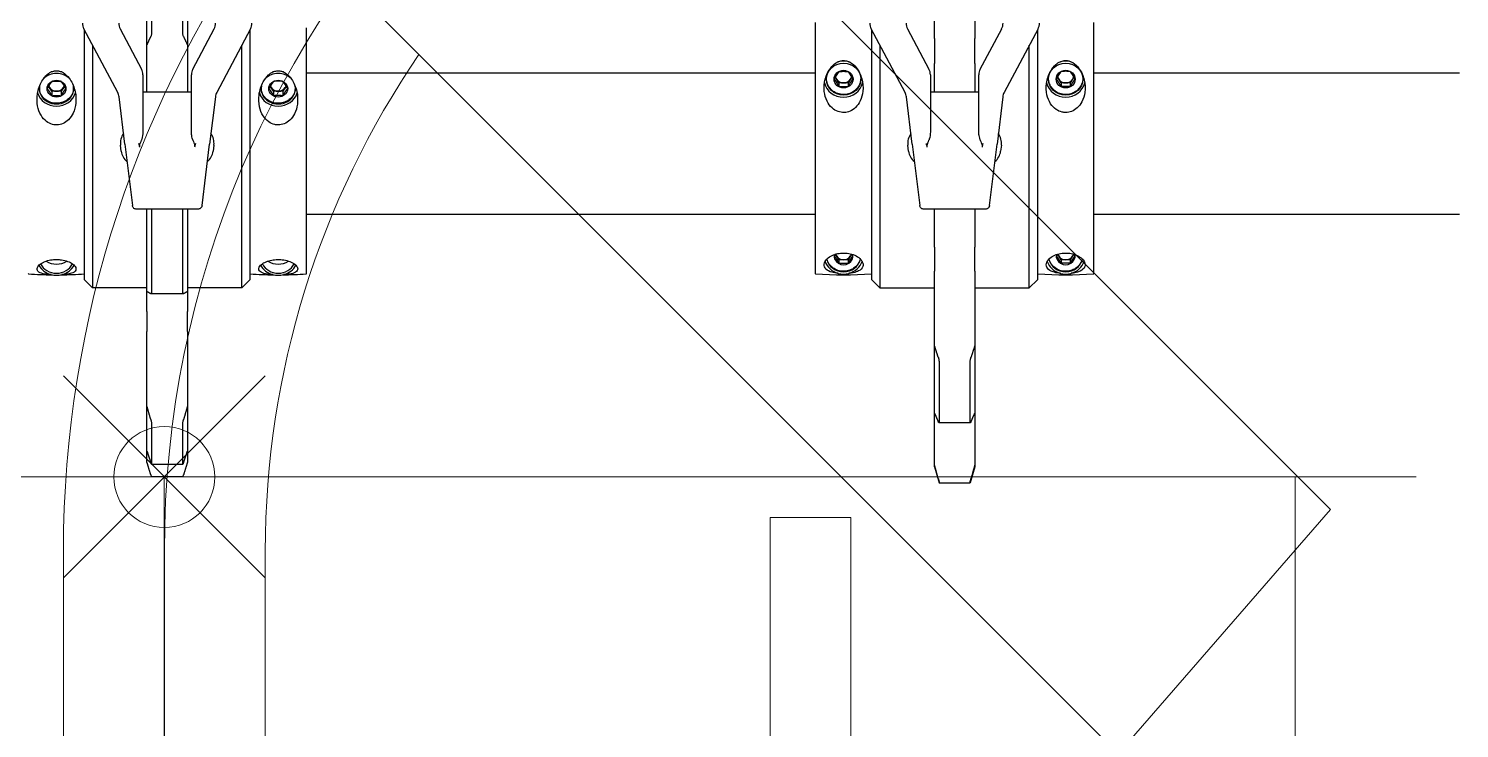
# Model space of a CAD drawing. Extents: x -3873 to 164127, y 7129 to 96529.
# Drawn here: x 43115.8 to 43470.2, y 49421.9 to 49595.1 of the extents above; entities that cross this region are included whole.
import ezdxf

# ---------------------------------------------------------------- set-up
doc = ezdxf.new("R2010")
doc.units = 0
doc.header["$PDMODE"] = 35
doc.header["$PDSIZE"] = 25
doc.linetypes.add('CENTER', pattern=[50.8, 31.75, -6.35, 6.35, -6.35])
doc.layers.get('0').update_dxf_attribs({"linetype": 'CONTINUOUS'})
doc.layers.add('LAYOUT', color=90, linetype='CONTINUOUS')
doc.layers.add('LAYOUT-KROMEKA', color=1, linetype='CONTINUOUS')
doc.layers.add('LAYOUT Kromeka', color=1, linetype='CONTINUOUS', lineweight=5)

# ---------------------------------------------------------------- blocks, each defined once
blk = doc.blocks.new('*U204')
at = {"ltscale": 10}
for p, q in [((-45.96, 10.61), (232.22, 288.79)), ((232.22, 288.79), (292.73, 236.16)), ((292.73, 236.16), (10.61, -45.96)), ((500, 25), (242.5, 25)), ((242.5, -25), (500, -25))]:
    blk.add_line(p, q, dxfattribs=at)
blk.add_lwpolyline([(0, 500), (0, 242.5, 0.414213), (242.5, 0), (500, 0)], format="xyb", dxfattribs=at)
for radius, start, end in [(237, 293.4048, 156.5952), (217.5, 235.5975, 270), (267.5, 233.5999, 270)]:
    blk.add_arc((242.5, 242.5), radius, start, end, dxfattribs=at)
blk = doc.blocks.new('A$Ccf7c2aec')
at = {"layer": 'LAYOUT-KROMEKA'}
for p, q in [((149.94, 624.66), (148.82, 624.66)), ((149.94, 624.66), (150.83, 625.24)), ((149.94, 623.51), (149.94, 624.66)), ((150.83, 625.24), (151.2, 625.47)), ((149.94, 622.35), (148.82, 622.35)), ((149.94, 622.35), (149.94, 623.51)), ((150.83, 621.77), (149.94, 622.35)), ((151.2, 621.54), (150.83, 621.77)), ((103.25, 616.6), (101.25, 614.6)), ((103.25, 616.6), (165.11, 616.6)), ((149.62, 608.36), (165.39, 616.75)), ((161.35, 614.6), (101.25, 614.6)), ((101.25, 601.1), (101.25, 614.6)), ((136.88, 606.6), (121.63, 604.73)), ((135.13, 607.49), (136.61, 607.67)), ((136.88, 606.6), (148.57, 608.03)), ((165.39, 607.75), (155.43, 602.45)), ((120.75, 588.47), (120.75, 603.73)), ((54.47, 592.24), (54.47, 599.96)), ((57.61, 599.97), (57.61, 592.23)), ((67.54, 599.95), (57.67, 599.95)), ((58.07, 601.1), (60.82, 601.1)), ((60.82, 601.1), (71.97, 601.1)), ((71.97, 601.1), (75.63, 601.1)), ((75.63, 601.1), (90.46, 601.1)), ((95.44, 601.1), (90.46, 601.1)), ((95.44, 601.1), (100.41, 601.1)), ((99.86, 600.11), (99.86, 592.09)), ((100.41, 601.1), (120.75, 601.1)), ((120.75, 599.95), (100.42, 599.95)), ((154.02, 602.1), (139.9, 602.1)), ((149.75, 590.1), (149.75, 602.1)), ((149.75, 601.1), (159.18, 601.1)), ((159.18, 601.1), (161.44, 601.1)), ((161.44, 601.1), (183.59, 601.1)), ((184.24, 599.95), (164.61, 599.95)), ((57.67, 592.25), (67.54, 592.25)), ((100.42, 592.25), (120.75, 592.25)), ((164.61, 592.25), (184.24, 592.25)), ((60.82, 591.1), (58.07, 591.1)), ((71.97, 591.1), (60.82, 591.1)), ((75.63, 591.1), (71.97, 591.1)), ((90.46, 591.1), (75.63, 591.1)), ((90.46, 591.1), (95.44, 591.1)), ((100.41, 591.1), (95.44, 591.1)), ((120.75, 591.1), (100.41, 591.1)), ((101.25, 577.6), (101.25, 591.1)), ((139.9, 590.1), (154.02, 590.1)), ((159.18, 591.1), (149.75, 591.1)), ((155.43, 589.75), (165.39, 584.45)), ((161.44, 591.1), (159.18, 591.1)), ((183.59, 591.1), (161.44, 591.1)), ((121.63, 587.47), (136.88, 585.6)), ((136.61, 584.53), (135.13, 584.71)), ((148.57, 584.17), (136.88, 585.6)), ((165.39, 575.45), (149.62, 583.84)), ((101.25, 577.6), (161.35, 577.6)), ((103.25, 575.6), (101.25, 577.6)), ((165.11, 575.6), (103.25, 575.6)), ((150.83, 570.33), (151.2, 570.57)), ((149.94, 569.75), (148.82, 569.75)), ((149.94, 567.45), (148.82, 567.45)), ((149.94, 569.75), (150.83, 570.33)), ((149.94, 568.6), (149.94, 569.75)), ((149.94, 567.45), (149.94, 568.6)), ((150.83, 566.87), (149.94, 567.45)), ((151.2, 566.63), (150.83, 566.87)), ((104.84, 561.6), (165.67, 561.6)), ((119.5, 561.6), (119.5, 435.6)), ((154.5, 561.6), (154.5, 435.6)), ((166.94, 435.6), (104.84, 435.6)), ((108.24, 429.75), (107.33, 429.75)), ((108.24, 429.75), (109.17, 430.33)), ((108.24, 428.6), (108.24, 429.75)), ((109.17, 430.33), (109.62, 430.61)), ((152, 429.75), (151.09, 429.75)), ((152, 429.75), (152.93, 430.33)), ((152, 428.6), (152, 429.75)), ((152.93, 430.33), (153.43, 430.64)), ((108.24, 427.45), (107.33, 427.45)), ((108.24, 427.45), (108.24, 428.6)), ((109.17, 426.87), (108.24, 427.45)), ((109.62, 426.59), (109.17, 426.87)), ((152, 427.45), (151.09, 427.45)), ((152, 427.45), (152, 428.6)), ((152.93, 426.87), (152, 427.45)), ((153.43, 426.56), (152.93, 426.87)), ((149.62, 413.36), (165.39, 421.75)), ((103.25, 421.6), (101.25, 419.6)), ((161.35, 419.6), (101.25, 419.6)), ((101.25, 419.6), (101.25, 406.1)), ((103.25, 421.6), (165.11, 421.6)), ((136.88, 411.6), (121.63, 409.73)), ((135.13, 412.49), (136.61, 412.67)), ((136.88, 411.6), (148.57, 413.03)), ((165.39, 412.75), (155.43, 407.45)), ((120.75, 393.47), (120.75, 408.73)), ((57, 406.1), (53, 404.95)), ((53.31, 404.95), (53, 404.95)), ((53, 404.95), (53, 397.25)), ((57, 406.1), (57.49, 406.1)), ((57.49, 406.1), (61.24, 406.1)), ((61.24, 406.1), (70.28, 406.1)), ((67.92, 405), (67.92, 397.2)), ((82.91, 404.95), (68.1, 404.95)), ((70.28, 406.1), (87, 406.1)), ((87, 406.1), (90.22, 406.1)), ((90.22, 406.1), (105.43, 406.1)), ((111.38, 406.1), (105.43, 406.1)), ((111.38, 406.1), (120.58, 406.1)), ((120.58, 406.1), (120.75, 406.1)), ((154.02, 407.1), (139.9, 407.1)), ((149.75, 395.1), (149.75, 407.1)), ((149.75, 406.1), (156.86, 406.1)), ((163.04, 406.1), (156.86, 406.1)), ((163.04, 406.1), (178.13, 406.1)), ((53, 397.25), (53.31, 397.25)), ((57, 396.1), (53, 397.25)), ((68.1, 397.25), (82.91, 397.25)), ((57.49, 396.1), (57, 396.1)), ((61.24, 396.1), (57.49, 396.1)), ((70.28, 396.1), (61.24, 396.1)), ((87, 396.1), (70.28, 396.1)), ((90.22, 396.1), (87, 396.1)), ((105.43, 396.1), (90.22, 396.1)), ((101.25, 396.1), (101.25, 382.6)), ((105.43, 396.1), (111.38, 396.1)), ((120.58, 396.1), (111.38, 396.1)), ((120.75, 396.1), (120.58, 396.1)), ((139.9, 395.1), (154.02, 395.1)), ((156.86, 396.1), (149.75, 396.1)), ((155.43, 394.75), (165.39, 389.45)), ((156.86, 396.1), (163.04, 396.1)), ((178.13, 396.1), (163.04, 396.1)), ((121.63, 392.47), (136.88, 390.6)), ((148.57, 389.17), (136.88, 390.6)), ((136.61, 389.53), (135.13, 389.71)), ((165.39, 380.45), (149.62, 388.84)), ((101.25, 382.6), (161.35, 382.6)), ((103.25, 380.6), (101.25, 382.6)), ((165.11, 380.6), (103.25, 380.6)), ((109.17, 375.33), (109.62, 375.61)), ((152.93, 375.33), (153.43, 375.64)), ((108.24, 374.75), (107.33, 374.75)), ((108.24, 372.45), (107.33, 372.45)), ((108.24, 374.75), (109.17, 375.33)), ((108.24, 373.6), (108.24, 374.75)), ((108.24, 372.45), (108.24, 373.6)), ((109.17, 371.87), (108.24, 372.45)), ((152, 374.75), (151.09, 374.75)), ((152, 372.45), (151.09, 372.45)), ((152, 374.75), (152.93, 375.33)), ((152, 373.6), (152, 374.75)), ((152, 372.45), (152, 373.6)), ((152.93, 371.87), (152, 372.45)), ((109.62, 371.59), (109.17, 371.87)), ((153.43, 371.56), (152.93, 371.87)), ((104.84, 366.6), (166.94, 366.6)), ((119.5, 366.6), (119.5, 276.1)), ((154.5, 366.6), (154.5, 276.1))]:
    blk.add_line(p, q, dxfattribs=at)
for centre, radius, start, end in [((202.62, 623.51), 98.12, 175.9636, 179.3568), ((104.84, 630.41), 0.1, 90, 175.9636), ((202.62, 623.51), 98.12, 180.6432, 184.0364), ((166.8, 614.1), 3, 90, 118), ((135.61, 603.52), 4, 96.9958, 140.527), ((137.09, 603.7), 4, 53.4646, 96.9958), ((148.21, 611.01), 3, 276.9958, 298), ((166.8, 605.1), 3, 90, 118), ((154.02, 605.1), 3, 270, 298), ((154.02, 587.1), 3, 62, 90), ((135.61, 588.68), 4, 219.473, 263.0042), ((137.09, 588.5), 4, 263.0042, 306.5354), ((148.21, 581.19), 3, 62, 83.0042), ((166.8, 587.1), 3, 242, 270), ((202.62, 568.6), 98.12, 175.9636, 179.3568), ((104.84, 575.5), 0.1, 90, 175.9636), ((166.8, 578.1), 3, 242, 270), ((202.62, 568.6), 98.12, 180.6432, 184.0364), ((104.84, 561.7), 0.1, 184.0364, 270), ((202.62, 428.6), 98.12, 175.9636, 184.0364), ((104.84, 435.5), 0.1, 90, 175.9636), ((104.84, 421.7), 0.1, 184.0364, 270), ((166.8, 419.1), 3, 90, 118), ((135.61, 408.52), 4, 96.9958, 140.527), ((137.09, 408.7), 4, 53.4646, 96.9958), ((148.21, 416.01), 3, 276.9958, 298), ((166.8, 410.1), 3, 90, 118), ((154.02, 410.1), 3, 270, 298), ((154.02, 392.1), 3, 62, 90), ((135.61, 393.68), 4, 219.473, 263.0042), ((137.09, 393.5), 4, 263.0042, 306.5354), ((148.21, 386.19), 3, 62, 83.0042), ((166.8, 392.1), 3, 242, 270), ((202.62, 373.6), 98.12, 175.9636, 184.0364), ((104.84, 380.5), 0.1, 90, 175.9636), ((166.8, 383.1), 3, 242, 270), ((104.84, 366.7), 0.1, 184.0364, 270)]:
    blk.add_arc(centre, radius, start, end, dxfattribs=at)
for centre, major_axis, ratio, start_param, end_param in [((108.69, 623.51), (0, -4.82), 0.891583, 3.578345, 4.435713), ((108.69, 623.51), (0, 4.25), 0.891583, 0.392277, 2.749316), ((150.59, 623.51), (0, -4.82), 0.891583, 3.392257, 6.032521), ((150.59, 623.51), (0, -4.25), 0.891583, 2.967288, 6.45749), ((108.69, 623.51), (0, -4.82), 0.891583, 4.435713, 4.989065), ((110.95, 623.51), (0, -4.25), 0.891583, 4.073028, 5.35175), ((151.73, 623.51), (0, 2), 0.891583, 0.523599, 1.570796), ((151.73, 623.51), (0, 2), 0.891583, 0.265725, 0.523599), ((150.59, 623.51), (0, -4.25), 0.891583, 0.719838, 2.421754), ((150.59, 623.51), (0, -4.82), 0.891583, 1.29412, 1.847472), ((108.69, 623.51), (0, -4.82), 0.891583, 4.989065, 5.846433), ((151.73, 623.51), (0, 2), 0.891583, 1.570796, 2.617994), ((151.73, 623.51), (0, -2), 0.891583, 5.759587, 6.01746), ((108.69, 568.6), (0, 4.82), 0.891583, 0.436753, 1.29412), ((108.69, 568.6), (0, -4.25), 0.891583, 3.533869, 5.890909), ((110.95, 568.6), (0, 4.25), 0.891583, 0.931435, 2.210157), ((150.59, 568.6), (0, 4.82), 0.891583, 0.250664, 2.890928), ((150.59, 568.6), (0, 4.25), 0.891583, 6.10888, 9.599083), ((151.73, 568.6), (0, 2), 0.891583, 0.265725, 0.523599), ((150.59, 568.6), (0, 4.25), 0.891583, 3.861431, 5.563347), ((108.69, 568.6), (0, 4.82), 0.891583, 1.29412, 1.847472), ((108.69, 568.6), (0, 4.82), 0.891583, 1.847472, 2.70484), ((151.73, 568.6), (0, 2), 0.891583, 0.523599, 1.570796), ((151.73, 568.6), (0, 2), 0.891583, 1.570796, 2.617994), ((150.59, 568.6), (0, 4.82), 0.891583, 4.435713, 4.989065), ((151.73, 568.6), (0, -2), 0.891583, 5.759587, 6.01746), ((109.19, 428.6), (0, 4.82), 0.931065, 0.309745, 1.29412), ((109.19, 428.6), (0, 4.25), 0.931065, 0.20262, 2.938973), ((152.95, 428.6), (0, -4.82), 0.931065, 3.344773, 6.080005), ((109.19, 428.6), (0, -4.82), 0.931065, 4.435713, 4.989065), ((109.19, 428.6), (0, -2.34), 0.931065, 2.988813, 6.435965), ((110.1, 428.6), (0, 2), 0.931065, 0.523599, 1.570796), ((110.1, 428.6), (0, 2), 0.931065, 0.251599, 0.523599), ((153.86, 428.6), (0, 2), 0.931065, 0.523599, 1.570796), ((153.86, 428.6), (0, 2), 0.931065, 0.167006, 0.523599), ((152.95, 428.6), (0, -4.82), 0.931065, 1.29412, 1.847472), ((109.19, 428.6), (0, -4.82), 0.931065, 4.989065, 5.97344), ((110.1, 428.6), (0, 2), 0.931065, 1.570796, 2.617994), ((110.1, 428.6), (0, -2), 0.931065, 5.759587, 6.031586), ((153.86, 428.6), (0, 2), 0.931065, 1.570796, 2.617994), ((153.86, 428.6), (0, -2), 0.931065, 5.759587, 6.116179), ((109.19, 373.6), (0, 4.82), 0.931065, 0.309745, 1.29412), ((109.19, 373.6), (0, -4.25), 0.931065, 3.344212, 6.080566), ((109.19, 373.6), (0, -2.34), 0.931065, 2.988813, 6.435965), ((152.95, 373.6), (0, 4.82), 0.931065, 0.20318, 2.938413), ((109.19, 373.6), (0, 4.82), 0.931065, 1.29412, 1.847472), ((109.19, 373.6), (0, -4.82), 0.931065, 4.989065, 5.97344), ((110.1, 373.6), (0, 2), 0.931065, 0.523599, 1.570796), ((110.1, 373.6), (0, 2), 0.931065, 1.570796, 2.617994), ((110.1, 373.6), (0, 2), 0.931065, 0.251599, 0.523599), ((153.86, 373.6), (0, 2), 0.931065, 0.523599, 1.570796), ((153.86, 373.6), (0, 2), 0.931065, 1.570796, 2.617994), ((153.86, 373.6), (0, 2), 0.931065, 0.167006, 0.523599), ((152.95, 373.6), (0, 4.82), 0.931065, 4.435713, 4.989065), ((110.1, 373.6), (0, -2), 0.931065, 5.759587, 6.031586), ((153.86, 373.6), (0, -2), 0.931065, 5.759587, 6.116179)]:
    blk.add_ellipse(centre, major_axis=major_axis, ratio=ratio, start_param=start_param, end_param=end_param, dxfattribs=at)
for centre, major_axis, ratio in [((150.59, 623.51), (0, -2.34), 0.891583), ((150.59, 568.6), (0, 2.34), 0.891583), ((152.95, 428.6), (0, 4.25), 0.931065), ((152.95, 428.6), (0, -2.34), 0.931065), ((152.95, 373.6), (0, 4.25), 0.931065), ((152.95, 373.6), (0, 2.34), 0.931065)]:
    blk.add_ellipse(centre, major_axis=major_axis, ratio=ratio, dxfattribs=at)
for points, knots in [([(104.56, 624.82), (104.56, 624.97), (104.57, 625.11), (104.61, 625.82), (104.68, 626.35), (104.91, 627.38), (105.11, 627.84), (105.65, 628.33), (105.96, 628.39), (106.58, 628.15), (106.88, 627.92), (107.4, 627.23), (107.61, 626.84), (107.96, 625.95), (108.09, 625.49), (108.26, 624.51), (108.3, 624.01), (108.3, 623.51), (108.3, 623.21), (108.29, 622.92), (108.2, 622.09), (108.1, 621.59), (107.81, 620.61), (107.6, 620.14), (107.09, 619.33), (106.81, 619.04), (106.2, 618.66), (105.89, 618.64), (105.3, 618.91), (105.05, 619.29), (104.77, 620.17), (104.69, 620.61), (104.6, 621.41), (104.57, 621.77), (104.56, 622.18), (104.56, 622.18), (104.56, 622.19)], [-1.779668, -1.779668, -1.779668, -1.779668, -1.716714, -1.716714, -1.440372, -1.440372, -1.077599, -1.077599, -0.759161, -0.759161, -0.509116, -0.509116, -0.31411, -0.31411, -0.151149, -0.151149, 0, 0, 0, 0.088386, 0.088386, 0.25546, 0.25546, 0.452402, 0.452402, 0.675893, 0.675893, 0.961048, 0.961048, 1.319612, 1.319612, 1.580903, 1.580903, 1.751112, 1.751112, 1.753601, 1.753601, 1.753601, 1.753601]), ([(154.73, 622.19), (154.68, 622.09), (154.62, 621.98), (154.24, 621.32), (153.76, 620.81), (152.38, 619.77), (151.36, 619.29), (149.2, 618.72), (148.1, 618.62), (146.17, 618.81), (145.32, 619.02), (143.93, 619.67), (143.37, 620.05), (142.5, 620.93), (142.18, 621.39), (141.75, 622.36), (141.63, 622.86), (141.6, 623.88), (141.68, 624.39), (142.06, 625.43), (142.38, 625.92), (143.23, 626.85), (143.81, 627.27), (145.27, 627.98), (146.11, 628.19), (148.03, 628.39), (149.12, 628.3), (151.3, 627.76), (152.32, 627.27), (153.58, 626.34), (154.01, 625.94), (154.49, 625.27), (154.62, 625.05), (154.73, 624.82)], [-3.051014, -3.051014, -3.051014, -3.051014, -3.014723, -3.014723, -2.80739, -2.80739, -2.52083, -2.52083, -2.259007, -2.259007, -2.051649, -2.051649, -1.888736, -1.888736, -1.752775, -1.752775, -1.627213, -1.627213, -1.49698, -1.49698, -1.347366, -1.347366, -1.169927, -1.169927, -0.964952, -0.964952, -0.696837, -0.696837, -0.389905, -0.389905, -0.212859, -0.212859, -0.13699, -0.13699, -0.13699, -0.13699]), ([(150.71, 619.26), (150.34, 619.27), (149.97, 619.34), (149.24, 619.61), (148.88, 619.81), (148.22, 620.34), (147.93, 620.67), (147.45, 621.4), (147.27, 621.82), (147.03, 622.68), (146.97, 623.14), (146.99, 624.06), (147.06, 624.51), (147.34, 625.37), (147.54, 625.78), (148.06, 626.5), (148.36, 626.81), (149.05, 627.31), (149.43, 627.5), (150.12, 627.7), (150.41, 627.75), (150.71, 627.76)], [1.600016, 1.600016, 1.600016, 1.600016, 1.881924, 1.881924, 2.195374, 2.195374, 2.513963, 2.513963, 2.837285, 2.837285, 3.163334, 3.163334, 3.490144, 3.490144, 3.815947, 3.815947, 4.138691, 4.138691, 4.456404, 4.456404, 4.68317, 4.68317, 4.68317, 4.68317]), ([(154.73, 624.82), (154.78, 624.7), (154.83, 624.58), (154.97, 624.15), (155.03, 623.83), (155.03, 623.51), (155.03, 623.33), (155.01, 623.16), (154.93, 622.71), (154.84, 622.44), (154.73, 622.19)], [-0.1369902, -0.1369902, -0.1369902, -0.1369902, -0.097378, -0.097378, 0, 0, 0, 0.0520691, 0.0520691, 0.1389259, 0.1389259, 0.1389259, 0.1389259]), ([(120.75, 603.73), (120.75, 603.84), (120.77, 603.95), (120.84, 604.16), (120.89, 604.25), (121.02, 604.43), (121.1, 604.5), (121.28, 604.62), (121.38, 604.67), (121.51, 604.7), (121.53, 604.71), (121.57, 604.72), (121.58, 604.72), (121.6, 604.72), (121.6, 604.72), (121.61, 604.72), (121.62, 604.72), (121.62, 604.73), (121.62, 604.73), (121.62, 604.73), (121.63, 604.73), (121.63, 604.73), (121.63, 604.73), (121.63, 604.73), (121.63, 604.73), (121.63, 604.73), (121.63, 604.73), (121.63, 604.73), (121.63, 604.73), (121.63, 604.73), (121.63, 604.73), (121.63, 604.73)], [0.0000031, 0.0000031, 0.0000031, 0.0000031, 0.0324341, 0.0324341, 0.064942, 0.064942, 0.0974473, 0.0974473, 0.1299526, 0.1299526, 0.137103, 0.137103, 0.1406951, 0.1406951, 0.1424933, 0.1424933, 0.1433926, 0.1433926, 0.1438423, 0.1438423, 0.1440672, 0.1440672, 0.1441796, 0.1441796, 0.1442358, 0.1442358, 0.1442639, 0.1442639, 0.144278, 0.144278, 0.1443722, 0.1443722, 0.1443722, 0.1443722]), ([(136.13, 602.88), (136.41, 602.95), (136.69, 603.02), (136.98, 603.09), (136.98, 603.1), (136.99, 603.1), (137, 603.1)], [0, 0, 0, 0, 0.971612, 0.971612, 0.971612, 1, 1, 1, 1]), ([(136.13, 602.88), (136.22, 602.91), (136.3, 602.92), (136.54, 602.92), (136.68, 602.89), (136.94, 602.8), (137.08, 602.75), (137.42, 602.62), (137.63, 602.54), (137.84, 602.46)], [-1.068908, -1.068908, -1.068908, -1.068908, -1.0410443, -1.0410443, -0.9974409, -0.9974409, -0.9538374, -0.9538374, -0.8852676, -0.8852676, -0.8852676, -0.8852676]), ([(139.9, 602.1), (139.32, 602.1), (138.62, 602.21), (137.98, 602.41), (137.91, 602.44), (137.84, 602.46)], [-0.3189368, -0.3189368, -0.3189368, -0.3189368, -0.1295167, -0.1295167, -0.1071311, -0.1071311, -0.1071311, -0.1071311]), ([(55, 600.16), (54.98, 600.15), (54.95, 600.14), (54.81, 600.1), (54.71, 600.06), (54.57, 600.01), (54.52, 599.99), (54.47, 599.97), (54.47, 599.96), (54.47, 599.96)], [0.3355607, 0.3355607, 0.3355607, 0.3355607, 0.3441888, 0.3441888, 0.3833716, 0.3833716, 0.4216652, 0.4216652, 0.4415894, 0.4415894, 0.4415894, 0.4415894]), ([(57.67, 599.95), (57.62, 599.95), (57.6, 599.96), (57.62, 599.99), (57.66, 600.01), (57.77, 600.06), (57.85, 600.1), (57.98, 600.14), (58, 600.15), (58.02, 600.16)], [0.1549528, 0.1549528, 0.1549528, 0.1549528, 0.1932464, 0.1932464, 0.23154, 0.23154, 0.2707227, 0.2707227, 0.2793508, 0.2793508, 0.2793508, 0.2793508]), ([(68.67, 600.16), (68.64, 600.15), (68.61, 600.14), (68.45, 600.1), (68.31, 600.06), (68.06, 600.01), (67.93, 599.99), (67.71, 599.96), (67.61, 599.95), (67.54, 599.95)], [0.3355607, 0.3355607, 0.3355607, 0.3355607, 0.3441888, 0.3441888, 0.3833716, 0.3833716, 0.4216652, 0.4216652, 0.4599587, 0.4599587, 0.4599587, 0.4599587]), ([(100.42, 599.95), (100.31, 599.95), (100.2, 599.96), (100.02, 599.99), (99.95, 600.01), (99.87, 600.06), (99.85, 600.1), (99.86, 600.14), (99.87, 600.15), (99.87, 600.16)], [0.1549528, 0.1549528, 0.1549528, 0.1549528, 0.1932464, 0.1932464, 0.23154, 0.23154, 0.2707227, 0.2707227, 0.2793508, 0.2793508, 0.2793508, 0.2793508]), ([(164.61, 599.95), (164.49, 599.95), (164.35, 599.96), (164.08, 599.99), (163.95, 600.01), (163.72, 600.06), (163.61, 600.1), (163.5, 600.14), (163.49, 600.15), (163.47, 600.16)], [0.1549528, 0.1549528, 0.1549528, 0.1549528, 0.1932464, 0.1932464, 0.23154, 0.23154, 0.2707227, 0.2707227, 0.2793508, 0.2793508, 0.2793508, 0.2793508]), ([(54.47, 592.24), (54.47, 592.24), (54.47, 592.23), (54.52, 592.21), (54.57, 592.19), (54.71, 592.14), (54.81, 592.1), (54.95, 592.06), (54.98, 592.05), (55, 592.04)], [0.1733221, 0.1733221, 0.1733221, 0.1733221, 0.1932464, 0.1932464, 0.23154, 0.23154, 0.2707227, 0.2707227, 0.2793508, 0.2793508, 0.2793508, 0.2793508]), ([(58.02, 592.04), (58, 592.05), (57.98, 592.06), (57.85, 592.1), (57.77, 592.14), (57.66, 592.19), (57.62, 592.21), (57.6, 592.24), (57.62, 592.25), (57.67, 592.25)], [0.3355607, 0.3355607, 0.3355607, 0.3355607, 0.3441888, 0.3441888, 0.3833716, 0.3833716, 0.4216652, 0.4216652, 0.4599587, 0.4599587, 0.4599587, 0.4599587]), ([(67.54, 592.25), (67.61, 592.25), (67.71, 592.24), (67.93, 592.21), (68.06, 592.19), (68.31, 592.14), (68.45, 592.1), (68.61, 592.06), (68.64, 592.05), (68.67, 592.04)], [0.1549528, 0.1549528, 0.1549528, 0.1549528, 0.1932464, 0.1932464, 0.23154, 0.23154, 0.2707227, 0.2707227, 0.2793508, 0.2793508, 0.2793508, 0.2793508]), ([(99.87, 592.04), (99.87, 592.05), (99.86, 592.06), (99.85, 592.1), (99.87, 592.14), (99.95, 592.19), (100.02, 592.21), (100.2, 592.24), (100.31, 592.25), (100.42, 592.25)], [0.3355607, 0.3355607, 0.3355607, 0.3355607, 0.3441888, 0.3441888, 0.3833716, 0.3833716, 0.4216652, 0.4216652, 0.4599587, 0.4599587, 0.4599587, 0.4599587]), ([(163.47, 592.04), (163.49, 592.05), (163.5, 592.06), (163.61, 592.1), (163.72, 592.14), (163.95, 592.19), (164.08, 592.21), (164.35, 592.24), (164.49, 592.25), (164.61, 592.25)], [0.3355607, 0.3355607, 0.3355607, 0.3355607, 0.3441888, 0.3441888, 0.3833716, 0.3833716, 0.4216652, 0.4216652, 0.4599587, 0.4599587, 0.4599587, 0.4599587]), ([(121.63, 587.47), (121.57, 587.48), (121.5, 587.5), (121.38, 587.53), (121.33, 587.56), (121.2, 587.63), (121.13, 587.68), (121.01, 587.79), (120.95, 587.86), (120.86, 588), (120.83, 588.07), (120.77, 588.25), (120.75, 588.36), (120.75, 588.47)], [0, 0, 0, 0, 0.0189655, 0.0189655, 0.0372722, 0.0372722, 0.062465, 0.062465, 0.0876578, 0.0876578, 0.1128506, 0.1128506, 0.1444801, 0.1444801, 0.1444801, 0.1444801]), ([(137.84, 589.74), (137.63, 589.66), (137.42, 589.58), (137.08, 589.45), (136.94, 589.4), (136.68, 589.31), (136.54, 589.28), (136.3, 589.28), (136.22, 589.29), (136.13, 589.32)], [0.8852676, 0.8852676, 0.8852676, 0.8852676, 0.9538374, 0.9538374, 0.9974409, 0.9974409, 1.0410443, 1.0410443, 1.068908, 1.068908, 1.068908, 1.068908]), ([(137, 589.1), (136.99, 589.1), (136.98, 589.1), (136.98, 589.11), (136.69, 589.18), (136.41, 589.25), (136.13, 589.32)], [0, 0, 0, 0, 0.028388, 0.028388, 0.028388, 1, 1, 1, 1]), ([(137.84, 589.74), (137.87, 589.75), (137.91, 589.76), (138.19, 589.86), (138.44, 589.92), (139.05, 590.05), (139.48, 590.1), (139.9, 590.1)], [-0.4553156, -0.4553156, -0.4553156, -0.4553156, -0.4433521, -0.4433521, -0.371047, -0.371047, -0.2439974, -0.2439974, -0.2439974, -0.2439974]), ([(104.56, 569.92), (104.56, 570.02), (104.57, 570.12), (104.6, 570.78), (104.66, 571.29), (104.86, 572.33), (105.05, 572.82), (105.56, 573.38), (105.88, 573.48), (106.5, 573.3), (106.8, 573.08), (107.33, 572.43), (107.55, 572.05), (107.91, 571.18), (108.05, 570.72), (108.24, 569.74), (108.29, 569.25), (108.31, 568.23), (108.27, 567.71), (108.1, 566.68), (107.97, 566.19), (107.61, 565.26), (107.38, 564.83), (106.82, 564.13), (106.52, 563.92), (105.9, 563.71), (105.59, 563.81), (105.06, 564.35), (104.87, 564.84), (104.68, 565.76), (104.63, 566.17), (104.58, 566.84), (104.57, 567.06), (104.56, 567.28)], [-3.051014, -3.051014, -3.051014, -3.051014, -3.014723, -3.014723, -2.80739, -2.80739, -2.52083, -2.52083, -2.259007, -2.259007, -2.051649, -2.051649, -1.888736, -1.888736, -1.752775, -1.752775, -1.627213, -1.627213, -1.49698, -1.49698, -1.347366, -1.347366, -1.169927, -1.169927, -0.964952, -0.964952, -0.696837, -0.696837, -0.389905, -0.389905, -0.212859, -0.212859, -0.13699, -0.13699, -0.13699, -0.13699]), ([(154.73, 567.28), (154.66, 567.14), (154.58, 567), (154.14, 566.29), (153.6, 565.76), (152.12, 564.73), (151.07, 564.27), (148.89, 563.78), (147.8, 563.72), (145.92, 563.96), (145.1, 564.19), (143.76, 564.88), (143.22, 565.27), (142.4, 566.16), (142.1, 566.62), (141.71, 567.6), (141.61, 568.1), (141.61, 568.6), (141.61, 568.89), (141.65, 569.19), (141.84, 570.02), (142.07, 570.52), (142.76, 571.5), (143.25, 571.96), (144.54, 572.78), (145.3, 573.06), (147.05, 573.44), (148.06, 573.47), (150.22, 573.2), (151.34, 572.82), (152.95, 571.94), (153.53, 571.5), (154.27, 570.7), (154.53, 570.33), (154.72, 569.93), (154.72, 569.92), (154.73, 569.92)], [-1.779668, -1.779668, -1.779668, -1.779668, -1.716714, -1.716714, -1.440372, -1.440372, -1.077599, -1.077599, -0.759161, -0.759161, -0.509116, -0.509116, -0.31411, -0.31411, -0.151149, -0.151149, 0, 0, 0, 0.088386, 0.088386, 0.25546, 0.25546, 0.452402, 0.452402, 0.675893, 0.675893, 0.961048, 0.961048, 1.319612, 1.319612, 1.580903, 1.580903, 1.751112, 1.751112, 1.753601, 1.753601, 1.753601, 1.753601]), ([(150.71, 564.35), (150.34, 564.36), (149.97, 564.43), (149.24, 564.7), (148.88, 564.91), (148.22, 565.44), (147.93, 565.76), (147.45, 566.5), (147.27, 566.91), (147.03, 567.78), (146.97, 568.24), (146.99, 569.15), (147.06, 569.6), (147.34, 570.46), (147.54, 570.87), (148.06, 571.59), (148.36, 571.9), (149.05, 572.4), (149.43, 572.59), (150.12, 572.79), (150.41, 572.84), (150.71, 572.85)], [4.741608, 4.741608, 4.741608, 4.741608, 5.023517, 5.023517, 5.336967, 5.336967, 5.655555, 5.655555, 5.978878, 5.978878, 6.304927, 6.304927, 6.631737, 6.631737, 6.957539, 6.957539, 7.280284, 7.280284, 7.597996, 7.597996, 7.824762, 7.824762, 7.824762, 7.824762]), ([(154.73, 569.92), (154.86, 569.62), (154.96, 569.31), (155.05, 568.65), (155.03, 568.32), (154.91, 567.74), (154.83, 567.51), (154.73, 567.28)], [-2.1286008, -2.1286008, -2.1286008, -2.1286008, -2.0041788, -2.0041788, -1.8770627, -1.8770627, -1.779668, -1.779668, -1.779668, -1.779668]), ([(104.88, 429.92), (104.89, 430.06), (104.9, 430.2), (105, 430.91), (105.12, 431.44), (105.51, 432.47), (105.82, 432.93), (106.58, 433.42), (107, 433.48), (107.8, 433.24), (108.17, 433.01), (108.81, 432.32), (109.08, 431.93), (109.49, 431.04), (109.65, 430.58), (109.85, 429.6), (109.9, 429.1), (109.9, 428.6), (109.9, 428.31), (109.89, 428.01), (109.79, 427.18), (109.66, 426.68), (109.31, 425.7), (109.06, 425.24), (108.44, 424.42), (108.08, 424.14), (107.31, 423.76), (106.9, 423.73), (106.1, 424), (105.74, 424.38), (105.28, 425.26), (105.14, 425.7), (104.97, 426.5), (104.92, 426.87), (104.88, 427.27), (104.88, 427.28), (104.88, 427.28)], [-1.779668, -1.779668, -1.779668, -1.779668, -1.716714, -1.716714, -1.440372, -1.440372, -1.077599, -1.077599, -0.759161, -0.759161, -0.509116, -0.509116, -0.31411, -0.31411, -0.151149, -0.151149, 0, 0, 0, 0.088386, 0.088386, 0.25546, 0.25546, 0.452402, 0.452402, 0.675893, 0.675893, 0.961048, 0.961048, 1.319612, 1.319612, 1.580903, 1.580903, 1.751112, 1.751112, 1.753601, 1.753601, 1.753601, 1.753601]), ([(108.43, 424.47), (108.33, 424.5), (108.23, 424.53), (107.73, 424.7), (107.35, 424.91), (106.66, 425.45), (106.36, 425.77), (105.87, 426.51), (105.68, 426.92), (105.43, 427.79), (105.37, 428.25), (105.39, 429.16), (105.47, 429.61), (105.76, 430.47), (105.98, 430.88), (106.51, 431.59), (106.83, 431.9), (107.54, 432.4), (107.93, 432.59), (108.37, 432.71), (108.4, 432.72), (108.43, 432.73)], [1.807519, 1.807519, 1.807519, 1.807519, 1.885452, 1.885452, 2.201381, 2.201381, 2.520289, 2.520289, 2.84224, 2.84224, 3.166178, 3.166178, 3.490713, 3.490713, 3.814433, 3.814433, 4.135948, 4.135948, 4.454299, 4.454299, 4.475666, 4.475666, 4.475666, 4.475666]), ([(157.27, 427.28), (157.22, 427.18), (157.17, 427.08), (156.81, 426.42), (156.36, 425.91), (155.06, 424.87), (154.1, 424.38), (152.03, 423.82), (150.98, 423.72), (149.12, 423.9), (148.3, 424.12), (146.95, 424.77), (146.4, 425.15), (145.56, 426.02), (145.25, 426.48), (144.83, 427.46), (144.71, 427.95), (144.67, 428.97), (144.76, 429.49), (145.13, 430.52), (145.44, 431.01), (146.26, 431.94), (146.83, 432.37), (148.25, 433.07), (149.06, 433.28), (150.91, 433.49), (151.96, 433.39), (154.03, 432.85), (155, 432.36), (156.19, 431.44), (156.6, 431.03), (157.05, 430.36), (157.17, 430.14), (157.27, 429.92)], [-3.051014, -3.051014, -3.051014, -3.051014, -3.014723, -3.014723, -2.80739, -2.80739, -2.52083, -2.52083, -2.259007, -2.259007, -2.051649, -2.051649, -1.888736, -1.888736, -1.752775, -1.752775, -1.627213, -1.627213, -1.49698, -1.49698, -1.347366, -1.347366, -1.169927, -1.169927, -0.964952, -0.964952, -0.696837, -0.696837, -0.389905, -0.389905, -0.212859, -0.212859, -0.13699, -0.13699, -0.13699, -0.13699]), ([(153.04, 424.35), (152.65, 424.36), (152.26, 424.43), (151.49, 424.7), (151.11, 424.91), (150.42, 425.45), (150.12, 425.77), (149.63, 426.51), (149.44, 426.92), (149.19, 427.79), (149.13, 428.25), (149.15, 429.16), (149.23, 429.61), (149.52, 430.47), (149.74, 430.88), (150.27, 431.59), (150.59, 431.9), (151.3, 432.4), (151.69, 432.59), (152.41, 432.79), (152.73, 432.84), (153.04, 432.85)], [1.593542, 1.593542, 1.593542, 1.593542, 1.885452, 1.885452, 2.201381, 2.201381, 2.520289, 2.520289, 2.84224, 2.84224, 3.166178, 3.166178, 3.490713, 3.490713, 3.814433, 3.814433, 4.135948, 4.135948, 4.454299, 4.454299, 4.689644, 4.689644, 4.689644, 4.689644]), ([(157.27, 429.92), (157.32, 429.8), (157.36, 429.68), (157.5, 429.24), (157.55, 428.92), (157.55, 428.6), (157.55, 428.43), (157.53, 428.25), (157.46, 427.8), (157.38, 427.53), (157.27, 427.28)], [-0.1369902, -0.1369902, -0.1369902, -0.1369902, -0.097378, -0.097378, 0, 0, 0, 0.0520691, 0.0520691, 0.1389259, 0.1389259, 0.1389259, 0.1389259]), ([(120.75, 408.73), (120.75, 408.84), (120.77, 408.95), (120.84, 409.16), (120.89, 409.25), (121.02, 409.43), (121.1, 409.5), (121.28, 409.62), (121.38, 409.67), (121.51, 409.7), (121.53, 409.71), (121.57, 409.72), (121.58, 409.72), (121.6, 409.72), (121.6, 409.72), (121.61, 409.72), (121.62, 409.72), (121.62, 409.73), (121.62, 409.73), (121.62, 409.73), (121.63, 409.73), (121.63, 409.73), (121.63, 409.73), (121.63, 409.73), (121.63, 409.73), (121.63, 409.73), (121.63, 409.73), (121.63, 409.73), (121.63, 409.73), (121.63, 409.73), (121.63, 409.73), (121.63, 409.73)], [0.0000031, 0.0000031, 0.0000031, 0.0000031, 0.0324341, 0.0324341, 0.064942, 0.064942, 0.0974473, 0.0974473, 0.1299526, 0.1299526, 0.137103, 0.137103, 0.1406951, 0.1406951, 0.1424933, 0.1424933, 0.1433926, 0.1433926, 0.1438423, 0.1438423, 0.1440672, 0.1440672, 0.1441796, 0.1441796, 0.1442358, 0.1442358, 0.1442639, 0.1442639, 0.144278, 0.144278, 0.1443722, 0.1443722, 0.1443722, 0.1443722]), ([(136.13, 407.88), (136.41, 407.95), (136.69, 408.02), (136.98, 408.09), (136.98, 408.1), (136.99, 408.1), (137, 408.1)], [0, 0, 0, 0, 0.971612, 0.971612, 0.971612, 1, 1, 1, 1]), ([(136.13, 407.88), (136.22, 407.91), (136.3, 407.92), (136.54, 407.92), (136.68, 407.89), (136.94, 407.8), (137.08, 407.75), (137.42, 407.62), (137.63, 407.54), (137.84, 407.46)], [-1.068908, -1.068908, -1.068908, -1.068908, -1.0410443, -1.0410443, -0.9974409, -0.9974409, -0.9538374, -0.9538374, -0.8852676, -0.8852676, -0.8852676, -0.8852676]), ([(139.9, 407.1), (139.32, 407.1), (138.62, 407.21), (137.98, 407.41), (137.91, 407.44), (137.84, 407.46)], [-0.3189368, -0.3189368, -0.3189368, -0.3189368, -0.1295167, -0.1295167, -0.1071311, -0.1071311, -0.1071311, -0.1071311]), ([(54.1, 405.16), (54.07, 405.15), (54.04, 405.14), (53.89, 405.1), (53.76, 405.06), (53.57, 405.01), (53.48, 404.99), (53.36, 404.96), (53.32, 404.95), (53.31, 404.95)], [0.3355607, 0.3355607, 0.3355607, 0.3355607, 0.3441888, 0.3441888, 0.3833716, 0.3833716, 0.4216652, 0.4216652, 0.4599587, 0.4599587, 0.4599587, 0.4599587]), ([(68.1, 404.95), (68.02, 404.95), (67.97, 404.96), (67.91, 404.99), (67.91, 405.01), (67.96, 405.06), (68.01, 405.1), (68.1, 405.14), (68.11, 405.15), (68.13, 405.16)], [0.1549528, 0.1549528, 0.1549528, 0.1549528, 0.1932464, 0.1932464, 0.23154, 0.23154, 0.2707227, 0.2707227, 0.2793508, 0.2793508, 0.2793508, 0.2793508]), ([(84.1, 405.16), (84.08, 405.15), (84.05, 405.14), (83.91, 405.1), (83.78, 405.06), (83.53, 405.01), (83.39, 404.99), (83.13, 404.96), (83.01, 404.95), (82.91, 404.95)], [0.3355607, 0.3355607, 0.3355607, 0.3355607, 0.3441888, 0.3441888, 0.3833716, 0.3833716, 0.4216652, 0.4216652, 0.4599587, 0.4599587, 0.4599587, 0.4599587]), ([(53.31, 397.25), (53.32, 397.25), (53.36, 397.24), (53.48, 397.21), (53.57, 397.19), (53.76, 397.14), (53.89, 397.1), (54.04, 397.06), (54.07, 397.05), (54.1, 397.04)], [0.1549528, 0.1549528, 0.1549528, 0.1549528, 0.1932464, 0.1932464, 0.23154, 0.23154, 0.2707227, 0.2707227, 0.2793508, 0.2793508, 0.2793508, 0.2793508]), ([(68.13, 397.04), (68.11, 397.05), (68.1, 397.06), (68.01, 397.1), (67.96, 397.14), (67.91, 397.19), (67.91, 397.21), (67.97, 397.24), (68.02, 397.25), (68.1, 397.25)], [0.3355607, 0.3355607, 0.3355607, 0.3355607, 0.3441888, 0.3441888, 0.3833716, 0.3833716, 0.4216652, 0.4216652, 0.4599587, 0.4599587, 0.4599587, 0.4599587]), ([(82.91, 397.25), (83.01, 397.25), (83.13, 397.24), (83.39, 397.21), (83.53, 397.19), (83.78, 397.14), (83.91, 397.1), (84.05, 397.06), (84.08, 397.05), (84.1, 397.04)], [0.1549528, 0.1549528, 0.1549528, 0.1549528, 0.1932464, 0.1932464, 0.23154, 0.23154, 0.2707227, 0.2707227, 0.2793508, 0.2793508, 0.2793508, 0.2793508]), ([(121.63, 392.47), (121.57, 392.48), (121.5, 392.5), (121.38, 392.53), (121.33, 392.56), (121.2, 392.63), (121.13, 392.68), (121.01, 392.79), (120.95, 392.86), (120.86, 393), (120.83, 393.07), (120.77, 393.25), (120.75, 393.36), (120.75, 393.47)], [0, 0, 0, 0, 0.0189655, 0.0189655, 0.0372722, 0.0372722, 0.062465, 0.062465, 0.0876578, 0.0876578, 0.1128506, 0.1128506, 0.1444801, 0.1444801, 0.1444801, 0.1444801]), ([(137.84, 394.74), (137.63, 394.66), (137.42, 394.58), (137.08, 394.45), (136.94, 394.4), (136.68, 394.31), (136.54, 394.28), (136.3, 394.28), (136.22, 394.29), (136.13, 394.32)], [0.8852676, 0.8852676, 0.8852676, 0.8852676, 0.9538374, 0.9538374, 0.9974409, 0.9974409, 1.0410443, 1.0410443, 1.068908, 1.068908, 1.068908, 1.068908]), ([(137, 394.1), (136.99, 394.1), (136.98, 394.1), (136.98, 394.11), (136.69, 394.18), (136.41, 394.25), (136.13, 394.32)], [0, 0, 0, 0, 0.028388, 0.028388, 0.028388, 1, 1, 1, 1]), ([(137.84, 394.74), (137.87, 394.75), (137.91, 394.76), (138.19, 394.86), (138.44, 394.92), (139.05, 395.05), (139.48, 395.1), (139.9, 395.1)], [-0.4553156, -0.4553156, -0.4553156, -0.4553156, -0.4433521, -0.4433521, -0.371047, -0.371047, -0.2439974, -0.2439974, -0.2439974, -0.2439974]), ([(104.88, 374.92), (104.88, 375.02), (104.9, 375.12), (104.98, 375.78), (105.08, 376.29), (105.44, 377.33), (105.73, 377.82), (106.47, 378.38), (106.89, 378.48), (107.69, 378.3), (108.07, 378.08), (108.73, 377.43), (109, 377.05), (109.44, 376.18), (109.61, 375.72), (109.83, 374.74), (109.89, 374.25), (109.91, 373.23), (109.87, 372.71), (109.67, 371.68), (109.5, 371.19), (109.07, 370.26), (108.79, 369.83), (108.1, 369.13), (107.72, 368.92), (106.91, 368.71), (106.5, 368.81), (105.75, 369.35), (105.45, 369.84), (105.13, 370.76), (105.03, 371.17), (104.92, 371.84), (104.9, 372.06), (104.88, 372.28)], [-3.051014, -3.051014, -3.051014, -3.051014, -3.014723, -3.014723, -2.80739, -2.80739, -2.52083, -2.52083, -2.259007, -2.259007, -2.051649, -2.051649, -1.888736, -1.888736, -1.752775, -1.752775, -1.627213, -1.627213, -1.49698, -1.49698, -1.347366, -1.347366, -1.169927, -1.169927, -0.964952, -0.964952, -0.696837, -0.696837, -0.389905, -0.389905, -0.212859, -0.212859, -0.13699, -0.13699, -0.13699, -0.13699]), ([(108.43, 369.47), (108.33, 369.5), (108.23, 369.53), (107.73, 369.7), (107.35, 369.91), (106.66, 370.45), (106.36, 370.77), (105.87, 371.51), (105.68, 371.92), (105.43, 372.79), (105.37, 373.25), (105.39, 374.16), (105.47, 374.61), (105.76, 375.47), (105.98, 375.88), (106.51, 376.59), (106.83, 376.9), (107.54, 377.4), (107.93, 377.59), (108.37, 377.71), (108.4, 377.72), (108.43, 377.73)], [4.949112, 4.949112, 4.949112, 4.949112, 5.027044, 5.027044, 5.342973, 5.342973, 5.661881, 5.661881, 5.983833, 5.983833, 6.307771, 6.307771, 6.632306, 6.632306, 6.956026, 6.956026, 7.277541, 7.277541, 7.595892, 7.595892, 7.617259, 7.617259, 7.617259, 7.617259]), ([(157.27, 372.28), (157.2, 372.14), (157.13, 372), (156.72, 371.29), (156.22, 370.76), (154.82, 369.73), (153.82, 369.27), (151.73, 368.78), (150.7, 368.72), (148.88, 368.96), (148.08, 369.19), (146.79, 369.88), (146.26, 370.27), (145.46, 371.16), (145.17, 371.62), (144.79, 372.6), (144.69, 373.1), (144.69, 373.6), (144.69, 373.89), (144.72, 374.19), (144.91, 375.02), (145.14, 375.52), (145.81, 376.5), (146.29, 376.96), (147.54, 377.78), (148.28, 378.06), (149.97, 378.44), (150.94, 378.47), (153.01, 378.2), (154.08, 377.82), (155.6, 376.94), (156.14, 376.5), (156.84, 375.7), (157.08, 375.33), (157.26, 374.93), (157.26, 374.92), (157.27, 374.92)], [-1.779668, -1.779668, -1.779668, -1.779668, -1.716714, -1.716714, -1.440372, -1.440372, -1.077599, -1.077599, -0.759161, -0.759161, -0.509116, -0.509116, -0.31411, -0.31411, -0.151149, -0.151149, 0, 0, 0, 0.088386, 0.088386, 0.25546, 0.25546, 0.452402, 0.452402, 0.675893, 0.675893, 0.961048, 0.961048, 1.319612, 1.319612, 1.580903, 1.580903, 1.751112, 1.751112, 1.753601, 1.753601, 1.753601, 1.753601]), ([(153.04, 369.35), (152.65, 369.36), (152.26, 369.43), (151.49, 369.7), (151.11, 369.91), (150.42, 370.45), (150.12, 370.77), (149.63, 371.51), (149.44, 371.92), (149.19, 372.79), (149.13, 373.25), (149.15, 374.16), (149.23, 374.61), (149.52, 375.47), (149.74, 375.88), (150.27, 376.59), (150.59, 376.9), (151.3, 377.4), (151.69, 377.59), (152.41, 377.79), (152.73, 377.84), (153.04, 377.85)], [4.735134, 4.735134, 4.735134, 4.735134, 5.027044, 5.027044, 5.342973, 5.342973, 5.661881, 5.661881, 5.983833, 5.983833, 6.307771, 6.307771, 6.632306, 6.632306, 6.956026, 6.956026, 7.277541, 7.277541, 7.595892, 7.595892, 7.831236, 7.831236, 7.831236, 7.831236]), ([(157.27, 374.92), (157.39, 374.62), (157.48, 374.31), (157.57, 373.65), (157.55, 373.32), (157.44, 372.74), (157.36, 372.51), (157.27, 372.28)], [-2.1286008, -2.1286008, -2.1286008, -2.1286008, -2.0041788, -2.0041788, -1.8770627, -1.8770627, -1.779668, -1.779668, -1.779668, -1.779668])]:
    blk.add_open_spline(points, degree=3, knots=knots, dxfattribs=at)
for points, weights in [([(150.6, 625.82), (149.86, 625.24), (148.82, 624.66)], [1.40804968011, 1.62587572369, 1.40804968011]), ([(148.82, 624.66), (148.97, 623.51), (148.82, 622.35)], [1.40804968011, 1.62587572369, 1.40804968011]), ([(152.38, 624.66), (151.64, 625.24), (150.6, 625.82)], [1.40804968011, 1.62587572369, 1.40804968011]), ([(152.38, 624.66), (152.53, 623.51), (152.38, 622.35)], [1.40804968011, 1.62587572369, 1.40804968011]), ([(148.82, 622.35), (149.86, 621.77), (150.6, 621.2)], [1.40804968011, 1.62587572369, 1.40804968011]), ([(150.6, 621.2), (151.64, 621.77), (152.38, 622.35)], [1.40804968011, 1.62587572369, 1.40804968011]), ([(55, 600.16), (56.57, 600.64), (58.07, 601.1)], [1.00009365722, 1.00027150864, 1]), ([(60.82, 601.1), (59.45, 600.64), (58.02, 600.16)], [1, 1.00027150866, 1.00009365722]), ([(68.67, 600.16), (70.35, 600.64), (71.97, 601.1)], [1.00009365722, 1.00027150864, 1]), ([(100.41, 601.1), (100.15, 600.64), (99.87, 600.16)], [1, 1.00027150866, 1.00009365722]), ([(161.44, 601.1), (162.43, 600.64), (163.47, 600.16)], [1, 1.00027150866, 1.00009365722]), ([(58.07, 591.1), (56.57, 591.56), (55, 592.04)], [1, 1.00027150864, 1.00009365722]), ([(58.02, 592.04), (59.45, 591.56), (60.82, 591.1)], [1.00009365722, 1.00027150866, 1]), ([(71.97, 591.1), (70.35, 591.56), (68.67, 592.04)], [1, 1.00027150864, 1.00009365722]), ([(99.87, 592.04), (100.15, 591.56), (100.41, 591.1)], [1.00009365722, 1.00027150866, 1]), ([(163.47, 592.04), (162.43, 591.56), (161.44, 591.1)], [1.00009365722, 1.00027150866, 1]), ([(150.6, 570.91), (149.86, 570.33), (148.82, 569.75)], [1.40804968011, 1.62587572369, 1.40804968011]), ([(152.38, 569.75), (151.64, 570.33), (150.6, 570.91)], [1.40804968011, 1.62587572369, 1.40804968011]), ([(148.82, 567.45), (148.97, 568.6), (148.82, 569.75)], [1.40804968011, 1.62587572369, 1.40804968011]), ([(148.82, 567.45), (149.86, 566.87), (150.6, 566.29)], [1.40804968011, 1.62587572369, 1.40804968011]), ([(150.6, 566.29), (151.64, 566.87), (152.38, 567.45)], [1.40804968011, 1.62587572369, 1.40804968011]), ([(152.38, 567.45), (152.53, 568.6), (152.38, 569.75)], [1.40804968011, 1.62587572369, 1.40804968011]), ([(109.2, 430.91), (108.39, 430.33), (107.33, 429.75)], [1.40804968011, 1.62587572369, 1.40804968011]), ([(107.33, 429.75), (107.46, 428.6), (107.33, 427.45)], [1.40804968011, 1.62587572369, 1.40804968011]), ([(109.6, 430.69), (109.41, 430.79), (109.2, 430.91)], [1.47204831653, 1.44702157357, 1.40804968011]), ([(152.96, 430.91), (152.15, 430.33), (151.09, 429.75)], [1.40804968011, 1.62587572369, 1.40804968011]), ([(151.09, 429.75), (151.22, 428.6), (151.09, 427.45)], [1.40804968011, 1.62587572369, 1.40804968011]), ([(154.82, 429.75), (154.01, 430.33), (152.96, 430.91)], [1.40804968011, 1.62587572369, 1.40804968011]), ([(154.82, 429.75), (154.94, 428.6), (154.82, 427.45)], [1.40804968011, 1.62587572369, 1.40804968011]), ([(107.33, 427.45), (108.39, 426.87), (109.2, 426.29)], [1.40804968011, 1.62587572369, 1.40804968011]), ([(109.2, 426.29), (109.41, 426.41), (109.6, 426.51)], [1.40804968011, 1.44702157357, 1.47204831653]), ([(151.09, 427.45), (152.15, 426.87), (152.96, 426.29)], [1.40804968011, 1.62587572369, 1.40804968011]), ([(152.96, 426.29), (154.01, 426.87), (154.82, 427.45)], [1.40804968011, 1.62587572369, 1.40804968011]), ([(54.1, 405.16), (55.83, 405.64), (57.49, 406.1)], [1.00009365722, 1.00027150866, 1]), ([(70.28, 406.1), (69.23, 405.64), (68.13, 405.16)], [1, 1.00027150864, 1.00009365722]), ([(84.1, 405.16), (85.58, 405.64), (87, 406.1)], [1.00009365722, 1.00027150866, 1]), ([(57.49, 396.1), (55.83, 396.56), (54.1, 397.04)], [1, 1.00027150866, 1.00009365722]), ([(68.13, 397.04), (69.23, 396.56), (70.28, 396.1)], [1.00009365722, 1.00027150864, 1]), ([(87, 396.1), (85.58, 396.56), (84.1, 397.04)], [1, 1.00027150866, 1.00009365722]), ([(109.2, 375.91), (108.39, 375.33), (107.33, 374.75)], [1.40804968011, 1.62587572369, 1.40804968011]), ([(109.6, 375.69), (109.41, 375.79), (109.2, 375.91)], [1.47204831653, 1.44702157357, 1.40804968011]), ([(152.96, 375.91), (152.15, 375.33), (151.09, 374.75)], [1.40804968011, 1.62587572369, 1.40804968011]), ([(154.82, 374.75), (154.01, 375.33), (152.96, 375.91)], [1.40804968011, 1.62587572369, 1.40804968011]), ([(107.33, 372.45), (107.46, 373.6), (107.33, 374.75)], [1.40804968011, 1.62587572369, 1.40804968011]), ([(107.33, 372.45), (108.39, 371.87), (109.2, 371.29)], [1.40804968011, 1.62587572369, 1.40804968011]), ([(151.09, 372.45), (151.22, 373.6), (151.09, 374.75)], [1.40804968011, 1.62587572369, 1.40804968011]), ([(151.09, 372.45), (152.15, 371.87), (152.96, 371.29)], [1.40804968011, 1.62587572369, 1.40804968011]), ([(152.96, 371.29), (154.01, 371.87), (154.82, 372.45)], [1.40804968011, 1.62587572369, 1.40804968011]), ([(154.82, 372.45), (154.94, 373.6), (154.82, 374.75)], [1.40804968011, 1.62587572369, 1.40804968011]), ([(109.2, 371.29), (109.41, 371.41), (109.6, 371.51)], [1.40804968011, 1.44702157357, 1.47204831653])]:
    blk.add_rational_spline(points, weights, degree=2, dxfattribs=at)
blk = doc.blocks.new('*U221')
at = {"ltscale": 20}
for p, q in [((7099.9996, -310.00045), (7099.9996, 309.99935)), ((7029.9996, -280.00045), (7099.9996, -280.00045))]:
    blk.add_line(p, q, dxfattribs=at)
at = {"linetype": 'CENTER', "ltscale": 20}
blk.add_line((7099.9996, -0.00055), (0, 0.00005), dxfattribs=at)
at = {"linetype": 'Continuous', "ltscale": 20}
for p, q in [((7089.9996, -150.00055), (6819.9997, -150.00055)), ((7089.9996, -170.00055), (7089.9996, -150.00055)), ((6819.9997, -170.00055), (7089.9996, -170.00055))]:
    blk.add_line(p, q, dxfattribs=at)
blk.add_point((7099.9996, -0.00055), dxfattribs=at)

msp = doc.modelspace()

# ---------------------------------------------------------------- block references
at = {"layer": 'LAYOUT', "color": 4, "linetype": 'Continuous', "ltscale": 20, "rotation": 89.99999999999999}
msp.add_blockref('A$Ccf7c2aec', (43746.26, 49429.67), dxfattribs=at)
at = {"layer": 'LAYOUT Kromeka', "ltscale": 20, "rotation": 270}
msp.add_blockref('*U204', (43149.46, 49708.32), dxfattribs=at)
at = {"layer": 'LAYOUT Kromeka', "color": 6, "ltscale": 20, "rotation": 89.99999999999999}
msp.add_blockref('*U221', (43149.45, 42384.14), dxfattribs=at)

doc.saveas('drawing.dxf')
